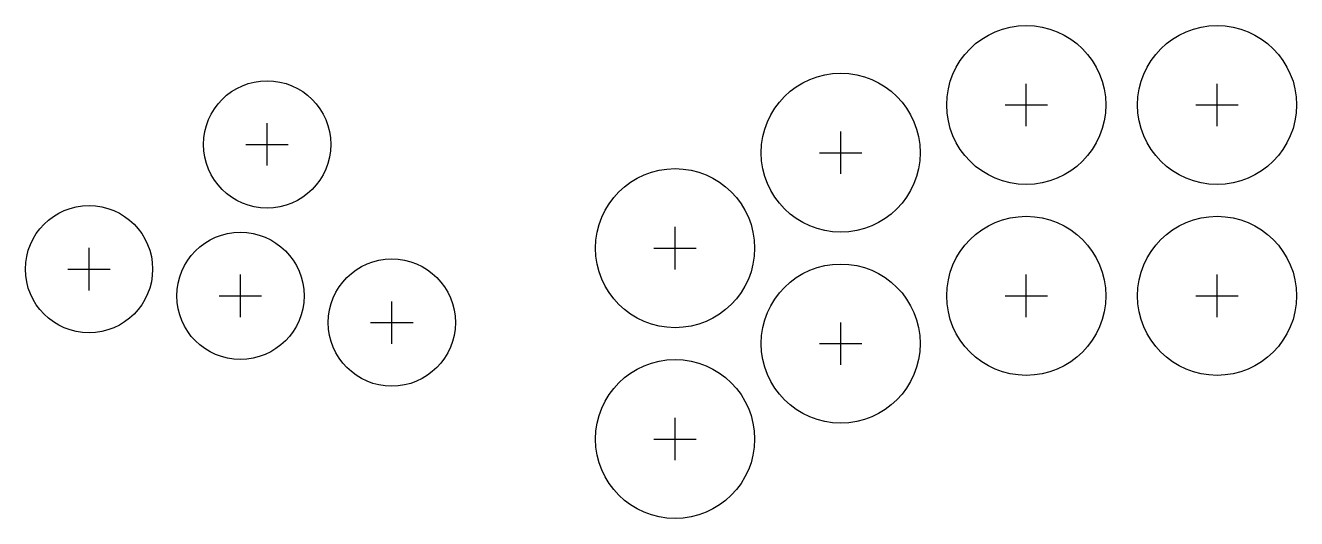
# Model space of a CAD drawing. Header units: millimetres. Extents: x -41 to 199, y -42 to 51.
import ezdxf

# ---------------------------------------------------------------- set-up
doc = ezdxf.new("R2010")
doc.units = ezdxf.units.MM
for name, color, linetype in [('BUTTONS_24', 1, 'Continuous'), ('BUTTONS_30', 5, 'Continuous'), ('REFERENCE', 8, 'Continuous')]:
    doc.layers.add(name, color=color, linetype=linetype)

msp = doc.modelspace()

# ---------------------------------------------------------------- linework, layer by layer
at = {"layer": 'BUTTONS_24'}
for centre in [(5.0358, 28.5594), (-28.5594, 5.0358), (0, 0), (28.5594, -5.0358)]:
    msp.add_circle(centre, 12, dxfattribs=at)
at = {"layer": 'BUTTONS_30'}
for centre in [(148.25, 36), (184.25, 36), (113.25, 27), (82, 9), (148.25, 0), (184.25, 0), (113.25, -9), (82, -27)]:
    msp.add_circle(centre, 15, dxfattribs=at)
at = {"layer": 'REFERENCE'}
for p, q in [((148.25, 32), (148.25, 40)), ((184.25, 32), (184.25, 40)), ((144.25, 36), (152.25, 36)), ((180.25, 36), (188.25, 36)), ((5.0358, 24.5594), (5.0358, 32.5594)), ((113.25, 23), (113.25, 31)), ((1.0358, 28.5594), (9.0358, 28.5594)), ((109.25, 27), (117.25, 27)), ((82, 5), (82, 13)), ((-28.5594, 1.0358), (-28.5594, 9.0358)), ((78, 9), (86, 9)), ((-32.5594, 5.0358), (-24.5594, 5.0358)), ((0, -4), (0, 4)), ((148.25, -4), (148.25, 4)), ((184.25, -4), (184.25, 4)), ((-4, 0), (4, 0)), ((144.25, 0), (152.25, 0)), ((180.25, 0), (188.25, 0)), ((28.5594, -9.0358), (28.5594, -1.0358)), ((24.5594, -5.0358), (32.5594, -5.0358)), ((113.25, -13), (113.25, -5)), ((109.25, -9), (117.25, -9)), ((82, -31), (82, -23)), ((78, -27), (86, -27))]:
    msp.add_line(p, q, dxfattribs=at)

doc.saveas('drawing.dxf')
